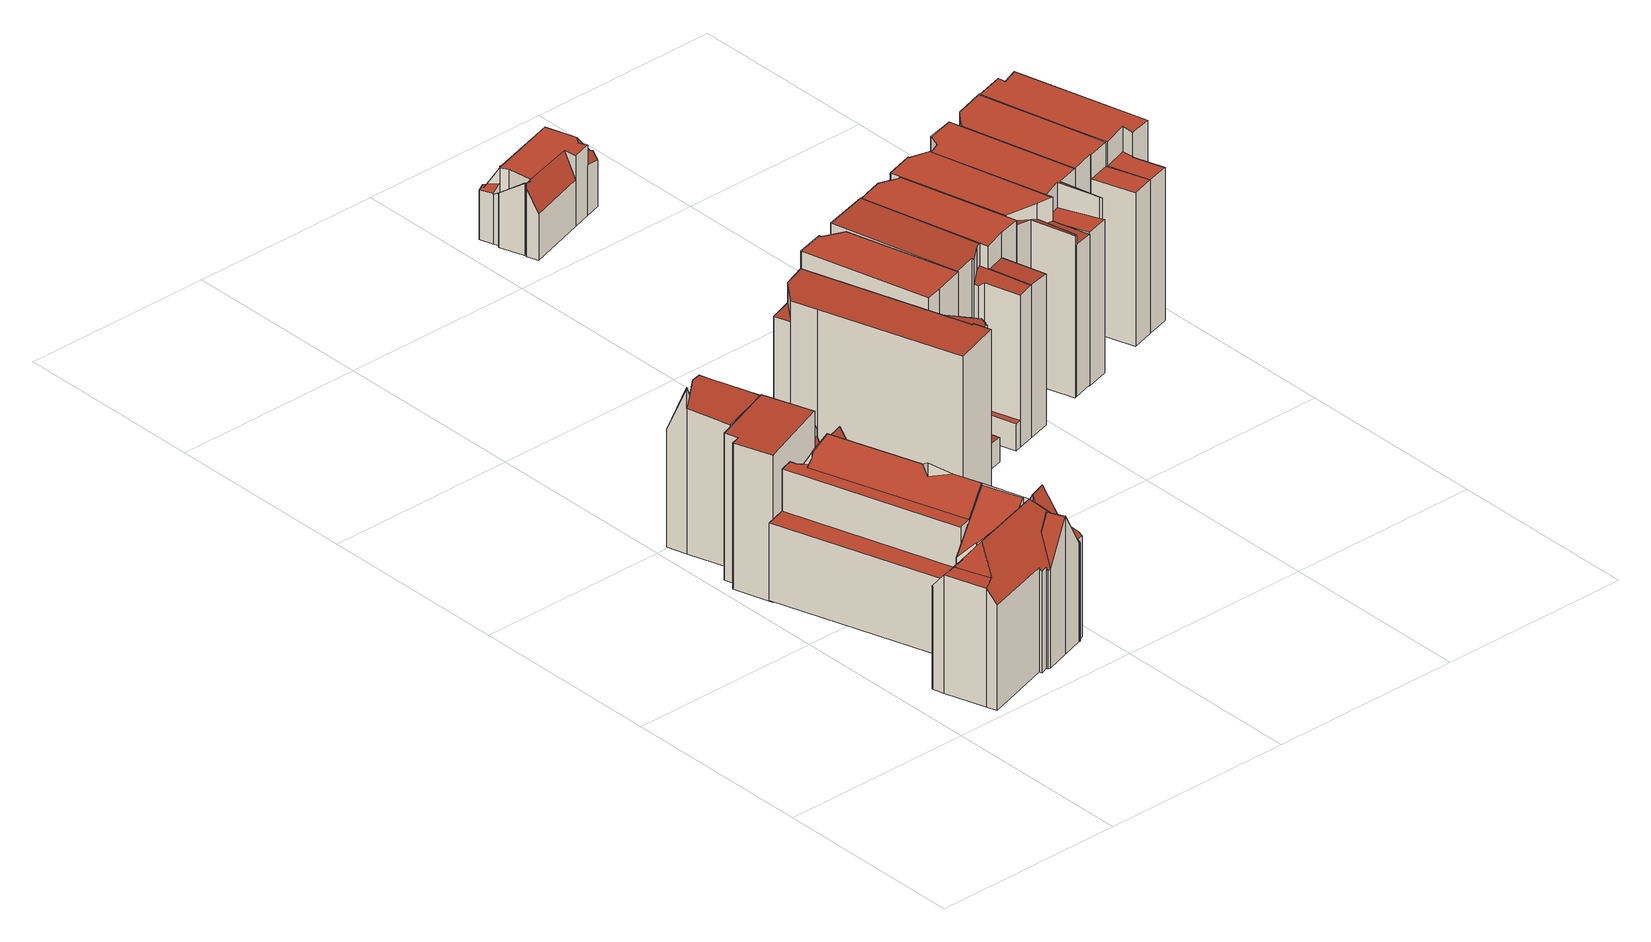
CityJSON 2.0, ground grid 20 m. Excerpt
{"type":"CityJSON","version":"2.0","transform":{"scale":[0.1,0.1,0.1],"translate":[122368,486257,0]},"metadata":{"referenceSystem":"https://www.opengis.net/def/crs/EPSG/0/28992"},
"CityObjects":{
"building1":{"type":"Building","attributes":{"aantal_verblijfsobjecten":8,"bouwjaar":1905,"gebruiksdoel":"woonfunctie","oppervlakte_max":33,"oppervlakte_min":31,"rdf_seealso":"http://bag.basisregistraties.overheid.nl/bag/id/pand/0363100012180934","rf_extrusion_mode":"standard","rf_force_lod11":false,"rf_h_ground":0.982,"rf_h_pc_98p":0,"rf_h_roof_50p":13.84,"rf_h_roof_70p":14.76,"rf_h_roof_max":16.05,"rf_h_roof_min":12.14,"rf_h_roof_ridge":16.09,"rf_is_glass_roof":false,"rf_nodata_frac":0.0045,"rf_nodata_r":0,"rf_pc_select":"PREFERRED_AND_LATEST","rf_pc_year":0,"rf_pointcloud_unusable":false,"rf_pt_density":17.51,"rf_ridgelines":6,"rf_rmse_lod22":0.282,"rf_roof_planes":14,"rf_roof_type":"slanted","rf_success":true,"rf_t_run":58,"rf_volume_lod22":1432.65,"status":"Pand in gebruik"},"children":["building1-1"]},
"building1-1":{"type":"BuildingPart","parents":["building1"],"geometry":[{"type":"Solid","lod":"2.2","boundaries":[[[[0,1,2,3,4,5,6,7,8,9,10,11,12,13,14,15,16,17,18,19,20,21,22,23,24,25,26]],[[27,25,24,28]],[[28,24,23,29]],[[30,31,32]],[[29,23,22,33]],[[33,22,21,34]],[[35,36,37]],[[34,21,20,38]],[[39,17,16,40]],[[41,18,17,39]],[[42,43,44]],[[40,16,15,45]],[[46,47,48]],[[47,14,13,49]],[[49,13,12,50]],[[51,52,53,54]],[[55,6,5,56,57]],[[58,7,6,55]],[[59,8,7,58]],[[52,9,8,59]],[[56,5,4,60,61]],[[61,60,62,63]],[[64,3,2,65]],[[60,4,3,64]],[[65,2,1,66]],[[38,20,19,67]],[[68,67,19,18,41]],[[57,56,43,69]],[[45,15,14,47,46]],[[50,12,11,70]],[[71,72,73]],[[54,53,74,75]],[[69,43,42,31,30]],[[63,62,76,77]],[[77,76,36,35]],[[78,0,26,79]],[[79,26,25,27]],[[72,71,80]],[[72,67,68]],[[70,11,10,81]],[[81,10,9,52,51]],[[75,74,82]],[[66,1,0,78]],[[77,35,37,44,43,56,61,63]],[[83,32,84,85]],[[67,72,80,38]],[[86,78,79,83,85,84]],[[41,73,72,68]],[[82,74,53,52,59,58,55,57,69,30,48,47,49,50,70]],[[81,75,82,70]],[[75,81,51,54]],[[66,78,86,84,32,31,42,44,37,36,76,62,60,64,65]],[[73,41,39,40,45,46,48,30,32,83,79,27,28,29,33,34,38,80,71]]]],"semantics":{"surfaces":[{"type":"GroundSurface"},{"type":"WallSurface","on_footprint_edge":true},{"type":"WallSurface","on_footprint_edge":false},{"type":"RoofSurface","rf_azimuth":252.83,"rf_h_roof_50p":14.57,"rf_h_roof_70p":15.25,"rf_h_roof_max":16.42,"rf_h_roof_min":11.27,"rf_slope":50.9},{"type":"RoofSurface","rf_azimuth":252.76,"rf_h_roof_50p":14.39,"rf_h_roof_70p":14.92,"rf_h_roof_max":16.04,"rf_h_roof_min":13.65,"rf_slope":58.99},{"type":"RoofSurface","rf_azimuth":254.2,"rf_h_roof_50p":14.09,"rf_h_roof_70p":14.64,"rf_h_roof_max":15.64,"rf_h_roof_min":12.65,"rf_slope":58.25},{"type":"RoofSurface","rf_azimuth":255.12,"rf_h_roof_50p":13.52,"rf_h_roof_70p":13.6,"rf_h_roof_max":14.39,"rf_h_roof_min":13.33,"rf_slope":12.65},{"type":"RoofSurface","rf_azimuth":70.47,"rf_h_roof_50p":13.88,"rf_h_roof_70p":14.46,"rf_h_roof_max":15.64,"rf_h_roof_min":11.74,"rf_slope":59.89},{"type":"RoofSurface","rf_azimuth":73.04,"rf_h_roof_50p":13.95,"rf_h_roof_70p":14.75,"rf_h_roof_max":16.42,"rf_h_roof_min":11.15,"rf_slope":52.9},{"type":"RoofSurface","rf_azimuth":162.23,"rf_h_roof_50p":14.21,"rf_h_roof_70p":14.71,"rf_h_roof_max":15.75,"rf_h_roof_min":12.39,"rf_slope":58.72},{"type":"RoofSurface","rf_azimuth":341.12,"rf_h_roof_50p":13.9,"rf_h_roof_70p":14.15,"rf_h_roof_max":14.98,"rf_h_roof_min":12.81,"rf_slope":59.71},{"type":"RoofSurface","rf_azimuth":343.2,"rf_h_roof_50p":13.34,"rf_h_roof_70p":14.41,"rf_h_roof_max":16.44,"rf_h_roof_min":9.61,"rf_slope":51.46},{"type":"RoofSurface","rf_azimuth":163.04,"rf_h_roof_50p":14.12,"rf_h_roof_70p":14.94,"rf_h_roof_max":16.44,"rf_h_roof_min":11.58,"rf_slope":52.04}],"values":[[0,1,1,2,1,1,2,1,1,1,2,1,2,1,1,2,1,1,1,1,1,2,1,1,1,1,1,2,1,1,2,2,2,2,2,1,1,2,2,1,1,2,1,3,4,5,6,7,8,9,10,11,12]]}}]},
"building2":{"type":"Building","attributes":{"aantal_verblijfsobjecten":12,"bouwjaar":1905,"gebruiksdoel":"woonfunctie","oppervlakte_max":31,"oppervlakte_min":31,"rdf_seealso":"http://bag.basisregistraties.overheid.nl/bag/id/pand/0363100012180935","rf_extrusion_mode":"standard","rf_force_lod11":false,"rf_h_ground":0.951,"rf_h_pc_98p":0,"rf_h_roof_50p":13.54,"rf_h_roof_70p":14.48,"rf_h_roof_max":16.01,"rf_h_roof_min":8.99,"rf_h_roof_ridge":16.06,"rf_is_glass_roof":false,"rf_nodata_frac":0.0183,"rf_nodata_r":0,"rf_pc_select":"PREFERRED_AND_LATEST","rf_pc_year":0,"rf_pointcloud_unusable":false,"rf_pt_density":15.98,"rf_ridgelines":2,"rf_rmse_lod22":0.342,"rf_roof_planes":11,"rf_roof_type":"slanted","rf_success":true,"rf_t_run":50,"rf_volume_lod22":1943.47,"status":"Pand in gebruik"},"children":["building2-1"]},
"building2-1":{"type":"BuildingPart","parents":["building2"],"geometry":[{"type":"Solid","lod":"2.2","boundaries":[[[[87,88,89,90,91,92,3,93,94,95,96,97,98]],[[99,97,96,100]],[[101,98,97,99]],[[102,87,98,101]],[[103,104,105,106]],[[107,108,109]],[[110,111,112,109]],[[112,111,113]],[[114,93,3,115]],[[116,90,89,117]],[[100,96,95,118]],[[111,110,119]],[[108,107,118,120]],[[120,118,95,94,104,103]],[[115,3,92,105]],[[104,94,93,114]],[[121,122,123]],[[124,91,90,116]],[[106,105,92,91,124]],[[117,89,88,125]],[[125,88,87,102]],[[122,121,126]],[[104,114,115,105]],[[127,99,100,118,107,109,112,113,128]],[[119,124,116,126,121,123,128,113,111]],[[127,101,99]],[[122,126,116,117,125,102,101,127,128,123]],[[124,119,110,109,108,120,103,106]]]],"semantics":{"surfaces":[{"type":"GroundSurface"},{"type":"WallSurface","on_footprint_edge":true},{"type":"WallSurface","on_footprint_edge":false},{"type":"RoofSurface","rf_azimuth":73.32,"rf_h_roof_50p":9.07,"rf_h_roof_70p":9.08,"rf_h_roof_max":13.49,"rf_h_roof_min":9.05,"rf_slope":0.782},{"type":"RoofSurface","rf_azimuth":342.79,"rf_h_roof_50p":12.62,"rf_h_roof_70p":13.48,"rf_h_roof_max":15.53,"rf_h_roof_min":10.62,"rf_slope":62.9},{"type":"RoofSurface","rf_azimuth":252.93,"rf_h_roof_50p":14.84,"rf_h_roof_70p":15.45,"rf_h_roof_max":16.95,"rf_h_roof_min":13.48,"rf_slope":49.92},{"type":"RoofSurface","rf_azimuth":164.47,"rf_h_roof_50p":14.15,"rf_h_roof_70p":14.51,"rf_h_roof_max":15.19,"rf_h_roof_min":12.66,"rf_slope":59.33},{"type":"RoofSurface","rf_azimuth":72.87,"rf_h_roof_50p":14.01,"rf_h_roof_70p":14.9,"rf_h_roof_max":16.95,"rf_h_roof_min":11.61,"rf_slope":53.09},{"type":"RoofSurface","rf_azimuth":248.38,"rf_h_roof_50p":13.48,"rf_h_roof_70p":13.49,"rf_h_roof_max":13.87,"rf_h_roof_min":13.46,"rf_slope":0.971}],"values":[[0,1,1,1,2,2,2,2,1,1,1,2,2,1,1,1,2,1,1,1,1,2,3,4,5,6,7,8]]}}]},
"building3":{"type":"Building","attributes":{"aantal_verblijfsobjecten":4,"bouwjaar":1851,"gebruiksdoel":"woonfunctie","oppervlakte_max":56,"oppervlakte_min":30,"rdf_seealso":"http://bag.basisregistraties.overheid.nl/bag/id/pand/0363100012180938","rf_extrusion_mode":"standard","rf_force_lod11":false,"rf_h_ground":0.327,"rf_h_pc_98p":0,"rf_h_roof_50p":15.95,"rf_h_roof_70p":16.12,"rf_h_roof_max":16.41,"rf_h_roof_min":14,"rf_h_roof_ridge":16.34,"rf_is_glass_roof":false,"rf_nodata_frac":0.00552,"rf_nodata_r":0,"rf_pc_select":"PREFERRED_AND_LATEST","rf_pc_year":0,"rf_pointcloud_unusable":false,"rf_pt_density":17.58,"rf_ridgelines":1,"rf_rmse_lod22":0.649,"rf_roof_planes":3,"rf_roof_type":"slanted","rf_success":true,"rf_t_run":11,"rf_volume_lod22":699.33,"status":"Pand in gebruik"},"children":["building3-1"]},
"building3-1":{"type":"BuildingPart","parents":["building3"],"geometry":[{"type":"Solid","lod":"2.2","boundaries":[[[[129,130,131,132,133,134,135,136,137]],[[138,137,136,139]],[[140,134,133,141]],[[142,135,134,140]],[[141,133,132,143]],[[139,136,135,142]],[[143,132,131,144,145]],[[146,130,129,147]],[[144,131,130,146]],[[148,147,129,137,138]],[[149,150,147,148]],[[145,144,150,149]],[[149,148,138,139]],[[150,144,146,147]],[[145,149,139,142,140,141,143]]]],"semantics":{"surfaces":[{"type":"GroundSurface"},{"type":"WallSurface","on_footprint_edge":true},{"type":"WallSurface","on_footprint_edge":false},{"type":"RoofSurface","rf_azimuth":72.79,"rf_h_roof_50p":14.79,"rf_h_roof_70p":15.54,"rf_h_roof_max":16.74,"rf_h_roof_min":12.94,"rf_slope":68.27},{"type":"RoofSurface","rf_azimuth":163.99,"rf_h_roof_50p":12.93,"rf_h_roof_70p":12.93,"rf_h_roof_max":13.24,"rf_h_roof_min":12.63,"rf_slope":65.66},{"type":"RoofSurface","rf_azimuth":259.78,"rf_h_roof_50p":16,"rf_h_roof_70p":16.16,"rf_h_roof_max":16.74,"rf_h_roof_min":15.6,"rf_slope":6.06}],"values":[[0,1,1,1,1,1,1,1,1,1,2,2,3,4,5]]}}]},
"building4":{"type":"Building","attributes":{"aantal_verblijfsobjecten":4,"bouwjaar":1834,"gebruiksdoel":"woonfunctie","oppervlakte_max":39,"oppervlakte_min":30,"rdf_seealso":"http://bag.basisregistraties.overheid.nl/bag/id/pand/0363100012180943","rf_extrusion_mode":"standard","rf_force_lod11":false,"rf_h_ground":0.862,"rf_h_pc_98p":0,"rf_h_roof_50p":16.1,"rf_h_roof_70p":16.22,"rf_h_roof_max":16.4,"rf_h_roof_min":14.21,"rf_is_glass_roof":false,"rf_nodata_frac":0,"rf_nodata_r":0,"rf_pc_select":"PREFERRED_AND_LATEST","rf_pc_year":0,"rf_pointcloud_unusable":false,"rf_pt_density":17.74,"rf_ridgelines":0,"rf_rmse_lod22":0.202,"rf_roof_planes":7,"rf_roof_type":"slanted","rf_success":true,"rf_t_run":13,"rf_volume_lod22":597.41,"status":"Pand in gebruik"},"children":["building4-1"]},
"building4-1":{"type":"BuildingPart","parents":["building4"],"geometry":[{"type":"Solid","lod":"2.2","boundaries":[[[[151,152,153,154,155,156,157,158,159,160]],[[161,159,158,162]],[[163,152,151,164,165]],[[166,167,168,169]],[[165,164,169]],[[164,151,160,170]],[[162,158,157,171]],[[170,160,159,161]],[[172,173,167,166]],[[173,172,174]],[[175,176,168,167]],[[176,153,152,163]],[[177,154,153,176,175]],[[178,155,154,177]],[[179,156,155,178]],[[171,157,156,179]],[[174,172,166,169,164,170,161]],[[176,163,165,169,168]],[[174,178,177,175,167,173]],[[178,174,161,162,171,179]]]],"semantics":{"surfaces":[{"type":"GroundSurface"},{"type":"WallSurface","on_footprint_edge":true},{"type":"WallSurface","on_footprint_edge":false},{"type":"RoofSurface","rf_azimuth":217.05,"rf_h_roof_50p":16.16,"rf_h_roof_70p":16.22,"rf_h_roof_max":16.56,"rf_h_roof_min":15.96,"rf_slope":3.29},{"type":"RoofSurface","rf_azimuth":343.48,"rf_h_roof_50p":14.55,"rf_h_roof_70p":15.86,"rf_h_roof_max":17.39,"rf_h_roof_min":12.55,"rf_slope":67.88},{"type":"RoofSurface","rf_azimuth":351.77,"rf_h_roof_50p":14.13,"rf_h_roof_70p":14.59,"rf_h_roof_max":16.36,"rf_h_roof_min":13.4,"rf_slope":61.74},{"type":"RoofSurface","rf_azimuth":72.43,"rf_h_roof_50p":14.68,"rf_h_roof_70p":15.1,"rf_h_roof_max":16.39,"rf_h_roof_min":13.11,"rf_slope":64.95}],"values":[[0,1,1,2,2,1,1,1,2,2,2,1,1,1,1,1,3,4,5,6]]}}]},
"building5":{"type":"Building","attributes":{"aantal_verblijfsobjecten":5,"bouwjaar":1891,"gebruiksdoel":"woonfunctie","oppervlakte_max":72,"oppervlakte_min":64,"rdf_seealso":"http://bag.basisregistraties.overheid.nl/bag/id/pand/0363100012180944","rf_extrusion_mode":"standard","rf_force_lod11":false,"rf_h_ground":0.896,"rf_h_pc_98p":0,"rf_h_roof_50p":17.55,"rf_h_roof_70p":17.6,"rf_h_roof_max":17.81,"rf_h_roof_min":17.42,"rf_is_glass_roof":false,"rf_nodata_frac":0.00845,"rf_nodata_r":0,"rf_pc_select":"PREFERRED_AND_LATEST","rf_pc_year":0,"rf_pointcloud_unusable":false,"rf_pt_density":16.45,"rf_ridgelines":0,"rf_rmse_lod22":1.07,"rf_roof_planes":2,"rf_roof_type":"multiple horizontal","rf_success":true,"rf_t_run":22,"rf_volume_lod22":1467.58,"status":"Pand in gebruik"},"children":["building5-1"]},
"building5-1":{"type":"BuildingPart","parents":["building5"],"geometry":[{"type":"Solid","lod":"2.2","boundaries":[[[[180,181,182,183,184,185,186,187,188]],[[189,186,185,190]],[[191,192,193,194]],[[194,193,188,187,195]],[[195,187,186,189]],[[190,185,184,196]],[[196,184,183,197]],[[197,183,182,198]],[[198,182,181,192,191]],[[199,180,188,193]],[[192,181,180,199]],[[198,191,194,195,189,190,196,197]],[[192,199,193]]]],"semantics":{"surfaces":[{"type":"GroundSurface"},{"type":"WallSurface","on_footprint_edge":true},{"type":"WallSurface","on_footprint_edge":false},{"type":"RoofSurface","rf_azimuth":255.18,"rf_h_roof_50p":17.54,"rf_h_roof_70p":17.6,"rf_h_roof_max":17.72,"rf_h_roof_min":17.37,"rf_slope":3.61},{"type":"RoofSurface","rf_azimuth":258.21,"rf_h_roof_50p":15.23,"rf_h_roof_70p":15.3,"rf_h_roof_max":17.51,"rf_h_roof_min":15.17,"rf_slope":5.3}],"values":[[0,1,2,1,1,1,1,1,1,1,1,3,4]]}}]},
"building6":{"type":"Building","attributes":{"aantal_verblijfsobjecten":6,"bouwjaar":1891,"gebruiksdoel":"woonfunctie","oppervlakte_max":75,"oppervlakte_min":60,"rdf_seealso":"http://bag.basisregistraties.overheid.nl/bag/id/pand/0363100012180930","rf_extrusion_mode":"standard","rf_force_lod11":false,"rf_h_ground":0.486,"rf_h_pc_98p":0,"rf_h_roof_50p":19.19,"rf_h_roof_70p":19.32,"rf_h_roof_max":19.52,"rf_h_roof_min":3.15,"rf_is_glass_roof":false,"rf_nodata_frac":0.0257,"rf_nodata_r":0,"rf_pc_select":"PREFERRED_AND_LATEST","rf_pc_year":0,"rf_pointcloud_unusable":false,"rf_pt_density":17.64,"rf_ridgelines":0,"rf_rmse_lod22":0.331,"rf_roof_planes":6,"rf_roof_type":"slanted","rf_success":true,"rf_t_run":19,"rf_volume_lod22":1434.61,"status":"Pand in gebruik"},"children":["building6-1"]},
"building6-1":{"type":"BuildingPart","parents":["building6"],"geometry":[{"type":"Solid","lod":"2.2","boundaries":[[[[200,201,202,203,204,205,206,207,208,209,210]],[[211,208,207,212]],[[213,201,200,214]],[[214,200,210,215]],[[215,210,209,216,217]],[[217,216,218,219]],[[220,202,201,213]],[[216,209,208,211]],[[221,204,203,222]],[[223,205,204,221]],[[222,203,202,220,224]],[[224,220,225,226]],[[227,206,205,223]],[[228,227,229]],[[219,218,230,225]],[[226,225,230,212,231]],[[231,212,207,206,227,228]],[[229,227,223,221]],[[219,225,220,213,214,215,217]],[[212,230,218,216,211]],[[231,228,229,221,222,224,226]]]],"semantics":{"surfaces":[{"type":"GroundSurface"},{"type":"WallSurface","on_footprint_edge":true},{"type":"WallSurface","on_footprint_edge":false},{"type":"RoofSurface","rf_azimuth":78.45,"rf_h_roof_50p":18.17,"rf_h_roof_70p":18.62,"rf_h_roof_max":19.47,"rf_h_roof_min":17.36,"rf_slope":42.53},{"type":"RoofSurface","rf_azimuth":72.79,"rf_h_roof_50p":16.43,"rf_h_roof_70p":16.49,"rf_h_roof_max":19.02,"rf_h_roof_min":16.25,"rf_slope":5.82},{"type":"RoofSurface","rf_azimuth":116.68,"rf_h_roof_50p":3.24,"rf_h_roof_70p":3.28,"rf_h_roof_max":19.03,"rf_h_roof_min":3.12,"rf_slope":2.85},{"type":"RoofSurface","rf_azimuth":167.22,"rf_h_roof_50p":19.26,"rf_h_roof_70p":19.35,"rf_h_roof_max":19.51,"rf_h_roof_min":19.02,"rf_slope":2.11}],"values":[[0,1,1,1,1,2,1,1,1,1,1,2,1,2,2,2,1,3,4,5,6]]}}]},
"building7":{"type":"Building","attributes":{"aantal_verblijfsobjecten":5,"bouwjaar":1891,"gebruiksdoel":"woonfunctie","oppervlakte_max":70,"oppervlakte_min":60,"rdf_seealso":"http://bag.basisregistraties.overheid.nl/bag/id/pand/0363100012180931","rf_extrusion_mode":"standard","rf_force_lod11":false,"rf_h_ground":0.433,"rf_h_pc_98p":0,"rf_h_roof_50p":19.19,"rf_h_roof_70p":19.5,"rf_h_roof_max":19.88,"rf_h_roof_min":16.34,"rf_is_glass_roof":false,"rf_nodata_frac":0,"rf_nodata_r":0,"rf_pc_select":"PREFERRED_AND_LATEST","rf_pc_year":0,"rf_pointcloud_unusable":false,"rf_pt_density":18.56,"rf_ridgelines":0,"rf_rmse_lod22":0.53,"rf_roof_planes":6,"rf_roof_type":"slanted","rf_success":true,"rf_t_run":17,"rf_volume_lod22":1371.66,"status":"Pand in gebruik"},"children":["building7-1"]},
"building7-1":{"type":"BuildingPart","parents":["building7"],"geometry":[{"type":"Solid","lod":"2.2","boundaries":[[[[232,233,234,235,236,237,238,239,240,241]],[[242,243,238,237,244]],[[245,246,243,242]],[[247,236,235,248]],[[248,235,234,249]],[[250,251,240,239,252]],[[253,254,251,250]],[[244,237,236,247]],[[255,232,241,256]],[[252,239,238,243]],[[256,241,240,251]],[[257,258,246,245]],[[259,255,254,253]],[[258,233,232,255,259]],[[249,234,233,258,257]],[[254,255,256,251]],[[258,259,253,250,252,243,246]],[[249,257,245,242,244,247,248]]]],"semantics":{"surfaces":[{"type":"GroundSurface"},{"type":"WallSurface","on_footprint_edge":true},{"type":"WallSurface","on_footprint_edge":false},{"type":"RoofSurface","rf_azimuth":94.48,"rf_h_roof_50p":3.26,"rf_h_roof_70p":16.32,"rf_h_roof_max":16.45,"rf_h_roof_min":3.24,"rf_slope":1.51},{"type":"RoofSurface","rf_azimuth":223.07,"rf_h_roof_50p":16.49,"rf_h_roof_70p":16.57,"rf_h_roof_max":18.99,"rf_h_roof_min":16.27,"rf_slope":6.62},{"type":"RoofSurface","rf_azimuth":159.17,"rf_h_roof_50p":19.32,"rf_h_roof_70p":19.45,"rf_h_roof_max":19.66,"rf_h_roof_min":18.97,"rf_slope":3.03}],"values":[[0,1,2,1,1,1,2,1,1,1,1,2,2,1,1,3,4,5]]}}]},
"building8":{"type":"Building","attributes":{"aantal_verblijfsobjecten":5,"bouwjaar":1891,"gebruiksdoel":"woonfunctie","oppervlakte_max":60,"oppervlakte_min":56,"rdf_seealso":"http://bag.basisregistraties.overheid.nl/bag/id/pand/0363100012180932","rf_extrusion_mode":"standard","rf_force_lod11":false,"rf_h_ground":0.431,"rf_h_pc_98p":0,"rf_h_roof_50p":19.17,"rf_h_roof_70p":19.3,"rf_h_roof_max":19.52,"rf_h_roof_min":16.33,"rf_is_glass_roof":false,"rf_nodata_frac":0.00326,"rf_nodata_r":0,"rf_pc_select":"PREFERRED_AND_LATEST","rf_pc_year":0,"rf_pointcloud_unusable":false,"rf_pt_density":18.37,"rf_ridgelines":0,"rf_rmse_lod22":0.403,"rf_roof_planes":7,"rf_roof_type":"slanted","rf_success":true,"rf_t_run":18,"rf_volume_lod22":1404.83,"status":"Pand in gebruik"},"children":["building8-1"]},
"building8-1":{"type":"BuildingPart","parents":["building8"],"geometry":[{"type":"Solid","lod":"2.2","boundaries":[[[[237,260,261,262,263,264,265,239,266]],[[267,268,269,270]],[[271,261,260,272]],[[270,269,272,273]],[[274,266,239,252]],[[252,239,265,275]],[[276,263,262,268,267]],[[277,278,264,263,276]],[[279,237,266,274,280]],[[275,265,264,278]],[[280,274,278,277]],[[268,262,261,271]],[[273,272,260,237,279]],[[278,274,252,275]],[[268,271,272,269]],[[273,279,280,277,276,267,270]]]],"semantics":{"surfaces":[{"type":"GroundSurface"},{"type":"WallSurface","on_footprint_edge":false},{"type":"WallSurface","on_footprint_edge":true},{"type":"RoofSurface","rf_azimuth":92.12,"rf_h_roof_50p":16.38,"rf_h_roof_70p":16.42,"rf_h_roof_max":19,"rf_h_roof_min":16.26,"rf_slope":4.22},{"type":"RoofSurface","rf_azimuth":343.3,"rf_h_roof_50p":17.24,"rf_h_roof_70p":17.54,"rf_h_roof_max":19.47,"rf_h_roof_min":17.05,"rf_slope":32.4},{"type":"RoofSurface","rf_azimuth":149.18,"rf_h_roof_50p":19.24,"rf_h_roof_70p":19.35,"rf_h_roof_max":19.54,"rf_h_roof_min":18.96,"rf_slope":2.45}],"values":[[0,1,2,1,2,2,2,2,2,2,1,2,2,3,4,5]]}}]},
"building9":{"type":"Building","attributes":{"aantal_verblijfsobjecten":1,"bouwjaar":1889,"gebruiksdoel":"woonfunctie","oppervlakte_max":110,"oppervlakte_min":110,"rdf_seealso":"http://bag.basisregistraties.overheid.nl/bag/id/pand/0363100012180940","rf_extrusion_mode":"standard","rf_force_lod11":false,"rf_h_ground":0.655,"rf_h_pc_98p":0,"rf_h_roof_50p":8.12,"rf_h_roof_70p":8.13,"rf_h_roof_max":8.22,"rf_h_roof_min":6.01,"rf_is_glass_roof":false,"rf_nodata_frac":0,"rf_nodata_r":0,"rf_pc_select":"PREFERRED_AND_LATEST","rf_pc_year":0,"rf_pointcloud_unusable":false,"rf_pt_density":17.04,"rf_ridgelines":0,"rf_rmse_lod22":0.194,"rf_roof_planes":9,"rf_roof_type":"slanted","rf_success":true,"rf_t_run":27,"rf_volume_lod22":423.44,"status":"Pand in gebruik"},"children":["building9-1"]},
"building9-1":{"type":"BuildingPart","parents":["building9"],"geometry":[{"type":"Solid","lod":"2.2","boundaries":[[[[281,282,283,284,285,286,287,288,289,290,291,292,293,294,295]],[[296,290,289,297]],[[298,281,295,299,300]],[[301,294,293,302]],[[299,295,294,301]],[[303,304,305]],[[306,307,308]],[[309,287,286,310]],[[302,293,292,311]],[[312,309,307,306]],[[313,291,290,296]],[[311,292,291,313,314]],[[315,283,282,316]],[[317,318,319,320]],[[321,322,323]],[[324,284,283,315]],[[297,289,288,303]],[[310,286,285,322,321]],[[322,285,284,324]],[[314,313,325]],[[320,319,325]],[[304,303,288,287,309,312]],[[326,316,282,281,298]],[[300,299,327,328]],[[329,328,327,329,330]],[[328,329,331]],[[316,326,331]],[[329,327,318,317]],[[330,329,332]],[[310,321,323,308,307,309]],[[322,324,333,308,323]],[[320,325,313,296,297,303,305]],[[328,331,326,298,300]],[[318,327,299,301,302,311,314,325,319]],[[332,333,324,315,316,331,329,330]],[[333,332,329,317,320,305,304,312,306,308]]]],"semantics":{"surfaces":[{"type":"GroundSurface"},{"type":"WallSurface","on_footprint_edge":true},{"type":"WallSurface","on_footprint_edge":false},{"type":"RoofSurface","rf_azimuth":153.07,"rf_h_roof_50p":7.04,"rf_h_roof_70p":7.37,"rf_h_roof_max":8.37,"rf_h_roof_min":6.03,"rf_slope":56.14},{"type":"RoofSurface","rf_azimuth":72.77,"rf_h_roof_50p":6.58,"rf_h_roof_70p":7.1,"rf_h_roof_max":8.32,"rf_h_roof_min":5.45,"rf_slope":62.99},{"type":"RoofSurface","rf_azimuth":163.91,"rf_h_roof_50p":7.47,"rf_h_roof_70p":8,"rf_h_roof_max":8.64,"rf_h_roof_min":5.93,"rf_slope":61.8},{"type":"RoofSurface","rf_azimuth":255.9,"rf_h_roof_50p":6.2,"rf_h_roof_70p":6.26,"rf_h_roof_max":7.51,"rf_h_roof_min":5.96,"rf_slope":26.23},{"type":"RoofSurface","rf_azimuth":8.74,"rf_h_roof_50p":7.19,"rf_h_roof_70p":7.97,"rf_h_roof_max":8.52,"rf_h_roof_min":5.65,"rf_slope":38.06},{"type":"RoofSurface","rf_azimuth":342.94,"rf_h_roof_50p":6.58,"rf_h_roof_70p":6.99,"rf_h_roof_max":8.14,"rf_h_roof_min":5.22,"rf_slope":59.98},{"type":"RoofSurface","rf_azimuth":162.68,"rf_h_roof_50p":8.13,"rf_h_roof_70p":8.13,"rf_h_roof_max":8.64,"rf_h_roof_min":8.12,"rf_slope":0.218}],"values":[[0,1,1,1,1,2,2,1,1,2,1,1,1,2,2,1,1,1,1,2,2,1,1,2,2,2,2,2,2,3,4,5,6,7,8,9]]}}]},
"building10":{"type":"Building","attributes":{"aantal_verblijfsobjecten":4,"bouwjaar":1891,"gebruiksdoel":"woonfunctie","oppervlakte_max":63,"oppervlakte_min":59,"rdf_seealso":"http://bag.basisregistraties.overheid.nl/bag/id/pand/0363100012180933","rf_extrusion_mode":"standard","rf_force_lod11":false,"rf_h_ground":0.471,"rf_h_pc_98p":0,"rf_h_roof_50p":19.17,"rf_h_roof_70p":19.27,"rf_h_roof_max":19.53,"rf_h_roof_min":16.35,"rf_is_glass_roof":false,"rf_nodata_frac":0,"rf_nodata_r":0,"rf_pc_select":"PREFERRED_AND_LATEST","rf_pc_year":0,"rf_pointcloud_unusable":false,"rf_pt_density":17.64,"rf_ridgelines":0,"rf_rmse_lod22":0.268,"rf_roof_planes":6,"rf_roof_type":"slanted","rf_success":true,"rf_t_run":17,"rf_volume_lod22":1379.01,"status":"Pand in gebruik"},"children":["building10-1"]},
"building10-1":{"type":"BuildingPart","parents":["building10"],"geometry":[{"type":"Solid","lod":"2.2","boundaries":[[[[334,335,336,337,338,339,340,341,342,343,344]],[[345,344,343,346]],[[347,334,344,345]],[[348,342,341,349]],[[346,343,342,348,350]],[[351,337,336,352]],[[353,338,337,351]],[[349,341,340,354]],[[354,340,339,355]],[[356,353,357,358]],[[355,339,338,353,356]],[[359,360,361]],[[360,335,334,347]],[[362,358,357,352,363]],[[363,352,336,335,360,359]],[[350,348,358,362]],[[360,347,345,361]],[[352,357,353,351]],[[350,362,363,359,361,345,346]],[[358,348,349,354,355,356]]]],"semantics":{"surfaces":[{"type":"GroundSurface"},{"type":"WallSurface","on_footprint_edge":true},{"type":"WallSurface","on_footprint_edge":false},{"type":"RoofSurface","rf_azimuth":90.36,"rf_h_roof_50p":18.1,"rf_h_roof_70p":18.1,"rf_h_roof_max":19.14,"rf_h_roof_min":17.58,"rf_slope":46.16},{"type":"RoofSurface","rf_azimuth":141.62,"rf_h_roof_50p":16.41,"rf_h_roof_70p":16.43,"rf_h_roof_max":17.46,"rf_h_roof_min":16.34,"rf_slope":1.78},{"type":"RoofSurface","rf_azimuth":150.86,"rf_h_roof_50p":19.22,"rf_h_roof_70p":19.32,"rf_h_roof_max":19.5,"rf_h_roof_min":18.89,"rf_slope":2.44},{"type":"RoofSurface","rf_azimuth":77.32,"rf_h_roof_50p":17.51,"rf_h_roof_70p":17.6,"rf_h_roof_max":18.34,"rf_h_roof_min":17.25,"rf_slope":17.67}],"values":[[0,1,1,1,1,1,1,1,1,2,1,2,1,2,1,2,3,4,5,6]]}}]},
"building11":{"type":"Building","attributes":{"aantal_verblijfsobjecten":4,"bouwjaar":1891,"gebruiksdoel":"woonfunctie","oppervlakte_max":93,"oppervlakte_min":51,"rdf_seealso":"http://bag.basisregistraties.overheid.nl/bag/id/pand/0363100012180466","rf_extrusion_mode":"standard","rf_force_lod11":false,"rf_h_ground":0.44,"rf_h_pc_98p":0,"rf_h_roof_50p":19.15,"rf_h_roof_70p":19.26,"rf_h_roof_max":19.43,"rf_h_roof_min":16.32,"rf_is_glass_roof":false,"rf_nodata_frac":0.00322,"rf_nodata_r":0,"rf_pc_select":"PREFERRED_AND_LATEST","rf_pc_year":0,"rf_pointcloud_unusable":false,"rf_pt_density":18.09,"rf_ridgelines":0,"rf_rmse_lod22":0.404,"rf_roof_planes":5,"rf_roof_type":"slanted","rf_success":true,"rf_t_run":20,"rf_volume_lod22":1419.5,"status":"Pand in gebruik"},"children":["building11-1"]},
"building11-1":{"type":"BuildingPart","parents":["building11"],"geometry":[{"type":"Solid","lod":"2.2","boundaries":[[[[364,365,366,367,368,369,370,371,372,373]],[[374,368,367,375]],[[376,365,364,377]],[[377,364,373,378]],[[379,369,368,374]],[[380,370,369,379,381]],[[382,366,365,376]],[[383,371,370,380]],[[384,372,371,383]],[[385,378,373,372,384]],[[375,367,366,382,386]],[[381,379,387]],[[386,382,388,389]],[[389,388,378,385]],[[387,379,374,375]],[[378,388,382,376,377]],[[389,385,384,383,380,381,387,375,386]]]],"semantics":{"surfaces":[{"type":"GroundSurface"},{"type":"WallSurface","on_footprint_edge":true},{"type":"WallSurface","on_footprint_edge":false},{"type":"RoofSurface","rf_azimuth":337.84,"rf_h_roof_50p":17.14,"rf_h_roof_70p":17.98,"rf_h_roof_max":19.45,"rf_h_roof_min":15.14,"rf_slope":71.96},{"type":"RoofSurface","rf_azimuth":358.77,"rf_h_roof_50p":16.43,"rf_h_roof_70p":16.47,"rf_h_roof_max":18.94,"rf_h_roof_min":16.33,"rf_slope":2.25},{"type":"RoofSurface","rf_azimuth":154.48,"rf_h_roof_50p":19.18,"rf_h_roof_70p":19.29,"rf_h_roof_max":19.47,"rf_h_roof_min":18.75,"rf_slope":2.39}],"values":[[0,1,1,1,1,1,1,1,1,1,1,2,2,2,3,4,5]]}}]},
"building12":{"type":"Building","attributes":{"aantal_verblijfsobjecten":6,"bouwjaar":1891,"gebruiksdoel":"woonfunctie","oppervlakte_max":63,"oppervlakte_min":32,"rdf_seealso":"http://bag.basisregistraties.overheid.nl/bag/id/pand/0363100012180467","rf_extrusion_mode":"standard","rf_force_lod11":false,"rf_h_ground":0.436,"rf_h_pc_98p":0,"rf_h_roof_50p":19.12,"rf_h_roof_70p":19.25,"rf_h_roof_max":19.45,"rf_h_roof_min":16.32,"rf_is_glass_roof":false,"rf_nodata_frac":0,"rf_nodata_r":0,"rf_pc_select":"PREFERRED_AND_LATEST","rf_pc_year":0,"rf_pointcloud_unusable":false,"rf_pt_density":17.7,"rf_ridgelines":0,"rf_rmse_lod22":0.346,"rf_roof_planes":5,"rf_roof_type":"slanted","rf_success":true,"rf_t_run":18,"rf_volume_lod22":1421.21,"status":"Pand in gebruik"},"children":["building12-1"]},
"building12-1":{"type":"BuildingPart","parents":["building12"],"geometry":[{"type":"Solid","lod":"2.2","boundaries":[[[[390,391,392,393,394,395,396,371,397,370]],[[398,391,390,399,400]],[[401,393,392,402]],[[403,404,402,405]],[[404,395,394,406]],[[405,402,392,391,398]],[[406,394,393,401]],[[407,396,395,404,403]],[[408,409,397,371,383]],[[383,371,396,407]],[[410,370,397,409]],[[399,390,370,410]],[[400,399,409,408]],[[406,401,402,404]],[[409,399,410]],[[400,408,383,407,403,405,398]]]],"semantics":{"surfaces":[{"type":"GroundSurface"},{"type":"WallSurface","on_footprint_edge":true},{"type":"WallSurface","on_footprint_edge":false},{"type":"RoofSurface","rf_azimuth":332.83,"rf_h_roof_50p":16.43,"rf_h_roof_70p":16.44,"rf_h_roof_max":18.91,"rf_h_roof_min":16.39,"rf_slope":0.967},{"type":"RoofSurface","rf_azimuth":336.62,"rf_h_roof_50p":16.96,"rf_h_roof_70p":17.53,"rf_h_roof_max":19.45,"rf_h_roof_min":15.97,"rf_slope":65.34},{"type":"RoofSurface","rf_azimuth":165.12,"rf_h_roof_50p":19.18,"rf_h_roof_70p":19.29,"rf_h_roof_max":19.46,"rf_h_roof_min":18.91,"rf_slope":2.42}],"values":[[0,1,1,2,1,1,1,1,1,1,1,1,2,3,4,5]]}}]},
"building13":{"type":"Building","attributes":{"aantal_verblijfsobjecten":6,"bouwjaar":1891,"gebruiksdoel":"woonfunctie","oppervlakte_max":105,"oppervlakte_min":29,"rdf_seealso":"http://bag.basisregistraties.overheid.nl/bag/id/pand/0363100012180468","rf_extrusion_mode":"standard","rf_force_lod11":false,"rf_h_ground":0.443,"rf_h_pc_98p":0,"rf_h_roof_50p":19.14,"rf_h_roof_70p":19.24,"rf_h_roof_max":19.42,"rf_h_roof_min":16.34,"rf_is_glass_roof":false,"rf_nodata_frac":0.0219,"rf_nodata_r":0,"rf_pc_select":"PREFERRED_AND_LATEST","rf_pc_year":0,"rf_pointcloud_unusable":false,"rf_pt_density":18.14,"rf_ridgelines":0,"rf_rmse_lod22":0.411,"rf_roof_planes":5,"rf_roof_type":"slanted","rf_success":true,"rf_t_run":17,"rf_volume_lod22":1456.92,"status":"Pand in gebruik"},"children":["building13-1"]},
"building13-1":{"type":"BuildingPart","parents":["building13"],"geometry":[{"type":"Solid","lod":"2.2","boundaries":[[[[411,393,412,391,413,414,415,416,417,418]],[[419,414,413,420]],[[401,393,411,421]],[[422,412,393,401]],[[423,424,425,426]],[[427,428,429]],[[430,422,424,423]],[[431,418,417,425]],[[421,411,418,431]],[[426,425,417,416,432]],[[420,413,391,433]],[[433,391,412,422,430]],[[432,416,415,428,427]],[[428,415,414,419]],[[421,431,425,424,422,401]],[[432,427,429,420,433,430,423,426]],[[428,419,420,429]]]],"semantics":{"surfaces":[{"type":"GroundSurface"},{"type":"WallSurface","on_footprint_edge":true},{"type":"WallSurface","on_footprint_edge":false},{"type":"RoofSurface","rf_azimuth":71.8,"rf_h_roof_50p":16.43,"rf_h_roof_70p":16.47,"rf_h_roof_max":18.97,"rf_h_roof_min":16.37,"rf_slope":2.59},{"type":"RoofSurface","rf_azimuth":157.08,"rf_h_roof_50p":19.17,"rf_h_roof_70p":19.27,"rf_h_roof_max":19.42,"rf_h_roof_min":18.92,"rf_slope":1.97},{"type":"RoofSurface","rf_azimuth":87.52,"rf_h_roof_50p":18.68,"rf_h_roof_70p":18.68,"rf_h_roof_max":19.38,"rf_h_roof_min":17.6,"rf_slope":47.45}],"values":[[0,1,1,1,2,2,2,1,1,1,1,1,1,1,3,4,5]]}}]}
},
"vertices":[
[28,53,10],[25,65,10],[74,79,10],[69,93,10],[83,98,10],[124,110,10],[156,120,10],[160,105,10],[162,106,10],[166,93,10],[170,81,10],[177,58,10],[178,55,10],[176,55,10],[179,43,10],[180,40,10],[173,38,10],[174,36,10],[173,36,10],[150,29,10],[126,21,10],[123,21,10],[122,23,10],[115,20,10],[114,23,10],[44,1,10],[41,12,10],[44,1,120],[114,23,119],[115,20,116],[139,64,161],[139,64,160],[61,40,161],[122,23,116],[123,21,113],[104,84,126],[104,84,124],[112,78,134],[126,21,113],[174,36,113],[173,38,116],[173,36,113],[137,70,153],[137,70,160],[131,68,153],[180,40,116],[179,43,119],[179,43,118],[148,59,152],[176,55,118],[178,55,115],[166,93,131],[166,93,115],[154,85,134],[154,85,137],[156,120,118],[124,110,160],[124,110,162],[160,105,118],[162,106,115],[83,98,100],[83,98,107],[98,88,117],[98,88,121],[69,93,100],[74,79,118],[25,65,118],[150,29,154],[150,29,155],[137,70,161],[177,58,115],[144,47,138],[144,47,153],[152,50,138],[153,75,139],[153,75,154],[98,87,118],[98,87,121],[28,53,134],[41,12,134],[135,44,137],[170,81,154],[152,68,142],[53,18,137],[42,54,137],[42,53,136],[41,54,136],
[113,260,10],[111,259,10],[154,120,10],[125,111,10],[104,104,10],[90,100,10],[15,269,10],[37,276,10],[50,280,10],[101,296,10],[107,278,10],[112,260,10],[107,278,148],[101,296,112],[112,260,118],[113,260,118],[37,276,135],[37,276,91],[90,100,91],[90,100,135],[52,273,125],[52,273,135],[56,269,135],[61,264,135],[61,264,141],[61,264,147],[65,266,147],[15,269,91],[69,93,91],[125,111,161],[154,120,120],[50,280,111],[55,263,135],[50,280,135],[104,159,154],[104,159,168],[107,169,161],[104,104,135],[111,259,120],[116,139,161],[85,271,148],[78,262,161],
[100,300,3],[101,296,3],[91,293,3],[23,272,3],[11,312,3],[19,314,3],[15,328,3],[75,346,3],[85,349,3],[85,349,136],[75,346,163],[19,314,157],[11,312,156],[15,328,157],[23,272,157],[91,293,120],[91,293,164],[101,296,120],[100,300,130],[100,300,137],[89,300,164],[89,300,137],
[13,375,9],[7,395,9],[49,407,9],[63,411,9],[64,406,9],[67,410,9],[75,384,9],[85,349,9],[75,346,9],[26,332,9],[75,346,162],[85,349,139],[7,395,132],[13,375,161],[13,375,183],[46,404,163],[46,404,143],[46,404,137],[28,388,162],[26,332,159],[75,384,138],[55,405,164],[55,405,143],[59,395,163],[49,407,138],[49,407,133],[63,411,134],[64,406,145],[67,410,138],
[180,446,9],[202,452,9],[224,459,9],[275,290,9],[277,290,9],[282,273,9],[237,260,9],[193,403,9],[185,429,9],[237,260,174],[282,273,177],[202,452,175],[202,452,154],[185,429,152],[185,429,174],[193,403,174],[277,290,177],[275,290,177],[224,459,177],[180,446,152],
[299,297,5],[275,290,5],[262,333,5],[224,459,5],[253,467,5],[272,473,5],[276,457,5],[310,347,5],[322,306,5],[300,300,5],[298,299,5],[322,306,31],[310,347,32],[275,290,166],[299,297,163],[298,299,163],[300,300,32],[300,300,163],[302,308,32],[302,308,163],[262,333,166],[253,467,195],[224,459,195],[272,473,177],[262,333,190],[278,337,164],[278,337,190],[276,457,175],[276,457,194],[253,465,195],[278,337,34],[310,347,190],
[335,348,4],[334,353,4],[333,355,4],[310,348,4],[272,473,4],[320,487,4],[355,369,4],[370,318,4],[353,313,4],[346,311,4],[355,369,190],[355,369,167],[320,487,196],[348,365,190],[348,365,167],[272,473,197],[310,348,190],[333,355,190],[353,313,163],[353,313,32],[370,318,164],[341,347,165],[341,347,33],[335,348,33],[346,311,32],[334,353,189],[334,353,164],[335,348,164],
[349,496,4],[368,501,4],[371,491,4],[405,376,4],[381,369,4],[394,325,4],[357,360,4],[371,491,194],[371,491,179],[368,491,178],[368,491,194],[368,501,172],[349,496,172],[349,496,195],[357,360,165],[394,325,162],[405,376,189],[381,369,190],[381,369,164],[320,487,195],[357,360,190],
[222,880,7],[227,881,7],[317,909,7],[317,907,7],[334,855,7],[335,850,7],[319,845,7],[299,839,7],[238,820,7],[234,832,7],[236,834,7],[234,834,7],[226,859,7],[228,860,7],[226,866,7],[234,832,78],[238,820,55],[222,880,59],[226,866,59],[226,866,60],[228,860,63],[226,859,64],[299,839,56],[299,839,81],[298,852,81],[315,853,81],[315,853,73],[320,861,81],[319,845,60],[335,850,56],[234,834,83],[319,845,81],[236,834,81],[236,834,82],[317,909,57],[227,881,57],[241,862,81],[241,862,60],[244,837,79],[244,837,81],[334,855,64],[334,855,60],[330,855,66],[317,907,60],[238,835,81],[227,881,62],[236,869,55],[236,869,65],[236,869,81],[236,869,83],[229,878,63],[241,871,81],[311,892,81],
[415,515,5],[418,505,5],[454,383,5],[465,346,5],[444,340,5],[441,339,5],[428,383,5],[405,376,5],[402,387,5],[368,501,5],[397,510,5],[397,510,195],[368,501,195],[415,515,176],[402,387,184],[405,376,184],[402,387,190],[465,346,163],[454,383,164],[444,340,164],[428,383,176],[441,339,175],[444,340,174],[437,384,165],[437,384,173],[418,505,194],[418,505,173],[397,509,195],[437,384,189],[454,383,189],
[489,353,4],[465,346,4],[452,389,4],[418,503,4],[415,515,4],[434,521,4],[463,529,4],[500,404,4],[476,397,4],[488,355,4],[415,515,157],[418,503,194],[465,346,165],[489,353,165],[488,355,165],[434,521,163],[463,529,194],[434,521,195],[452,389,163],[500,404,189],[476,397,189],[488,355,187],[452,389,189],[431,509,194],[473,398,163],[473,398,189],
[481,535,4],[512,544,4],[549,418,4],[562,374,4],[538,367,4],[525,411,4],[525,412,4],[467,517,4],[512,544,195],[481,535,168],[481,535,194],[562,374,165],[549,418,164],[525,411,189],[525,411,164],[549,418,189],[538,367,165],[525,412,189],[467,517,194],[467,517,191],[463,529,164],
[586,381,4],[549,416,4],[543,553,4],[559,558,4],[561,552,4],[600,420,4],[577,414,4],[576,413,4],[559,558,176],[543,553,194],[586,381,164],[549,416,165],[576,426,190],[576,426,164],[577,414,164],[577,414,189],[561,552,194],[561,552,174],[544,545,194],[549,416,190],[576,413,164],[600,420,189],[512,544,194]
]}
